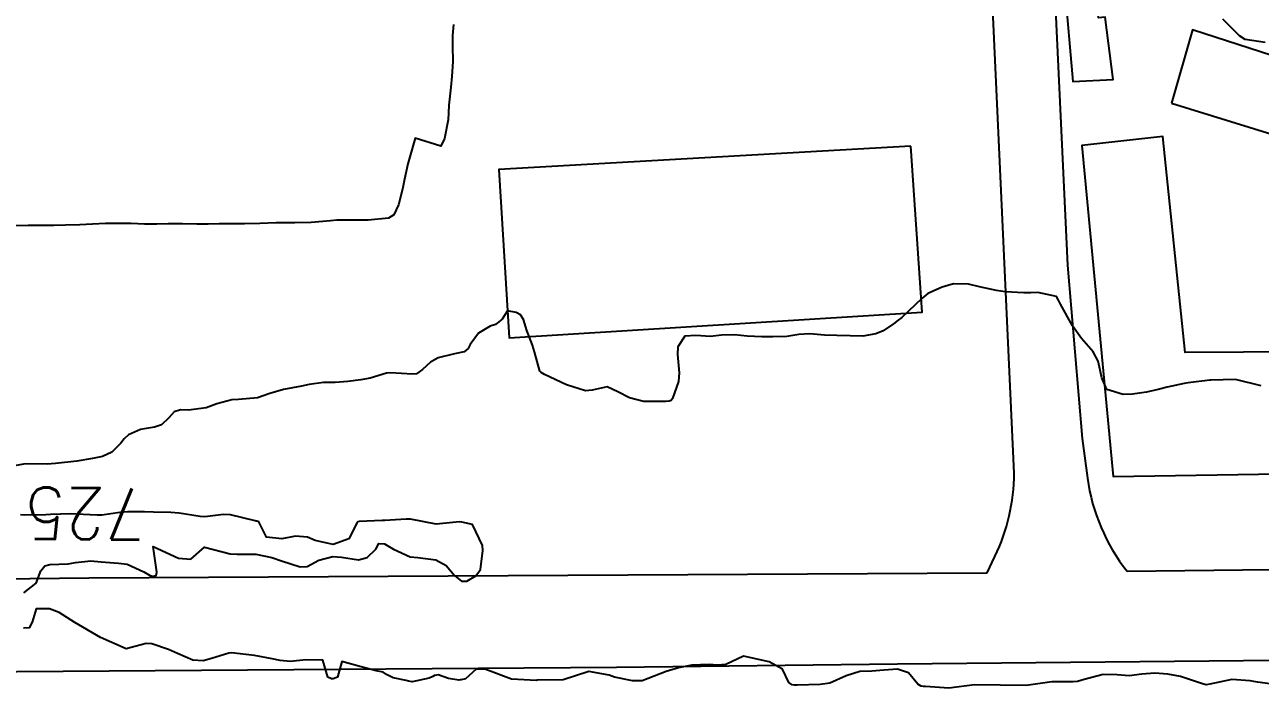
# Model space of a CAD drawing. Header units: metres. Extents: x 307586 to 320046, y 7427249 to 7434250.
# Drawn here: x 313869.3 to 313965.4, y 7432962.9 to 7433014.5 of the extents above; entities that cross this region are included whole.
import ezdxf
from ezdxf.enums import TextEntityAlignment as Align

# ---------------------------------------------------------------- set-up
doc = ezdxf.new("R2010")
doc.units = ezdxf.units.M
doc.header["$MEASUREMENT"] = 0
for name, color, linetype in [('Cotas', 45, 'Continuous'), ('Curvas de Nivel 1m', 11, 'Continuous'), ('Curvas de Nivel 5m', 15, 'Continuous'), ('Edificações', 30, 'Continuous'), ('Vias Primárias', 230, 'Continuous'), ('Vias Secundárias', 230, 'Continuous')]:
    doc.layers.add(name, color=color, linetype=linetype)
doc.styles.add('Style-STANDARD', font='STANDARD.shx')

msp = doc.modelspace()

# ---------------------------------------------------------------- linework, layer by layer
at = {"layer": 'Curvas de Nivel 1m', "flags": 128}
for points, elevation in [([(313902.666, 7433014.512), (313902.593, 7433013.648), (313902.6, 7433012.828), (313902.627, 7433011.647), (313902.56, 7433010.457), (313902.481, 7433009.649), (313902.325, 7433008.247), (313902.296, 7433007.651), (313902.265, 7433007.102), (313901.98, 7433005.656), (313901.687, 7433005.06), (313899.693, 7433005.68), (313899.121, 7433003.688), (313898.863, 7433002.483), (313898.721, 7433001.694), (313898.408, 7433000.476), (313898.045, 7432999.704), (313897.62, 7432999.463), (313896.048, 7432999.296), (313895.619, 7432999.299), (313894.065, 7432999.299), (313893.618, 7432999.286), (313893.102, 7432999.242), (313891.616, 7432999.116), (313890.33, 7432999.079), (313889.616, 7432999.087), (313888.888, 7432999.084), (313887.615, 7432999.045), (313886.438, 7432999.019), (313885.615, 7432999.018), (313884.466, 7432999.01), (313883.614, 7432998.986), (313882.718, 7432998.987), (313881.614, 7432999.022), (313880.504, 7432999.021), (313879.614, 7432998.984), (313878.663, 7432998.983), (313877.614, 7432999.028), (313876.542, 7432999.033), (313875.614, 7432999.03), (313874.598, 7432998.995), (313873.612, 7432998.939), (313872.504, 7432998.899), (313871.612, 7432998.883), (313870.756, 7432998.884), (313869.611, 7432998.87), (313868.416, 7432998.863)], 727), ([(313965.795, 7433013.104), (313964.233, 7433013.349), (313963.8, 7433013.631), (313962.507, 7433014.933)], 727), ([(313965.476, 7432986.419), (313963.483, 7432986.91), (313961.559, 7432986.862), (313961.482, 7432986.856), (313959.802, 7432986.632), (313959.477, 7432986.578), (313958.16, 7432986.293), (313957.47, 7432986.13), (313956.554, 7432985.912), (313955.464, 7432985.762), (313954.747, 7432985.734), (313953.469, 7432986.129), (313953.092, 7432987.036), (313952.793, 7432988.337), (313952.409, 7432989.046), (313951.518, 7432990.083), (313950.817, 7432991.067), (313949.866, 7432992.76), (313949.721, 7432993.078), (313949.556, 7432993.356), (313948.115, 7432993.658), (313947.558, 7432993.641), (313947.023, 7432993.65), (313945.559, 7432993.732), (313944.884, 7432993.812), (313943.563, 7432994.115), (313942.707, 7432994.305), (313941.564, 7432994.333), (313940.674, 7432994.077), (313939.557, 7432993.599), (313939.088, 7432993.207), (313937.538, 7432991.714), (313937.26, 7432991.508), (313936.892, 7432991.236), (313936.089, 7432990.68), (313935.521, 7432990.458), (313934.493, 7432990.285), (313933.518, 7432990.292), (313932.487, 7432990.316), (313931.519, 7432990.349), (313930.379, 7432990.453), (313929.519, 7432990.405), (313928.595, 7432990.256), (313927.516, 7432990.208), (313926.659, 7432990.215), (313925.517, 7432990.281), (313924.531, 7432990.366), (313923.517, 7432990.342), (313922.663, 7432990.255), (313921.516, 7432990.321), (313920.674, 7432990.27), (313920.122, 7432989.434), (313920.097, 7432988.834), (313920.213, 7432987.433), (313920.159, 7432986.746), (313919.705, 7432985.437), (313919.609, 7432985.281), (313919.451, 7432985.211), (313919.192, 7432985.185), (313917.45, 7432985.196), (313916.36, 7432985.481), (313915.46, 7432985.94), (313914.634, 7432986.33), (313913.461, 7432986.081), (313912.953, 7432986.025), (313911.467, 7432986.492), (313909.745, 7432987.291), (313909.481, 7432987.439), (313909.378, 7432987.562), (313908.978, 7432989.048), (313908.814, 7432989.57), (313908.373, 7432990.724), (313908.115, 7432991.581), (313907.88, 7432991.929), (313907.538, 7432992.123), (313906.886, 7432992.25), (313906.462, 7432991.601), (313905.936, 7432991.189), (313905.517, 7432991.047), (313904.627, 7432990.504), (313903.984, 7432989.625), (313903.808, 7432989.319), (313903.497, 7432989.041), (313902.749, 7432988.895), (313901.492, 7432988.576), (313900.897, 7432988.258), (313900.272, 7432987.672), (313899.806, 7432987.349), (313899.477, 7432987.312), (313897.767, 7432987.417), (313897.478, 7432987.383), (313896.187, 7432987.008), (313895.47, 7432986.872), (313894.468, 7432986.74), (313893.467, 7432986.666), (313892.571, 7432986.659), (313891.464, 7432986.514), (313890.867, 7432986.381), (313889.458, 7432986.137), (313888.387, 7432985.816), (313887.449, 7432985.474), (313885.952, 7432985.34), (313885.448, 7432985.324), (313884.287, 7432985.019), (313883.441, 7432984.711), (313882.07, 7432984.522), (313881.439, 7432984.542), (313880.952, 7432984.39), (313880.537, 7432983.909), (313879.97, 7432983.37), (313879.422, 7432983.207), (313878.333, 7432983.023), (313877.413, 7432982.605), (313877.069, 7432982.292), (313876.803, 7432981.956), (313876.099, 7432981.26), (313875.392, 7432980.916), (313874.621, 7432980.747), (313873.388, 7432980.539), (313871.743, 7432980.371), (313871.386, 7432980.332), (313871.082, 7432980.327), (313869.386, 7432980.352), (313867.827, 7432980.063)], 726)]:
    msp.add_lwpolyline(points, dxfattribs=dict(at, elevation=elevation))
at = {"layer": 'Curvas de Nivel 5m', "elevation": 725, "flags": 128}
for points in [[(313869.266, 7432970.3), (313870.231, 7432971.073), (313870.589, 7432972.027), (313870.904, 7432972.408), (313871.29, 7432972.522), (313872.717, 7432972.573), (313873.293, 7432972.66), (313874.482, 7432972.791), (313875.294, 7432972.723), (313876.622, 7432972.628), (313877.292, 7432972.54), (313878.608, 7432971.93), (313879.031, 7432971.674), (313879.28, 7432971.614), (313879.551, 7432971.646), (313879.619, 7432971.917), (313879.313, 7432973.92), (313881.3, 7432973.013), (313882.257, 7432972.927), (313883.313, 7432973.87), (313885.305, 7432973.341), (313885.845, 7432973.304), (313887.305, 7432973.327), (313888.553, 7432973.062), (313889.298, 7432972.802), (313890.754, 7432972.322), (313891.292, 7432972.365), (313892.215, 7432972.85), (313893.304, 7432973.145), (313893.97, 7432973.077), (313895.3, 7432972.879), (313895.975, 7432973.051), (313896.635, 7432973.717), (313896.884, 7432974.148), (313897.317, 7432974.109), (313897.583, 7432973.974), (313898.014, 7432973.699), (313899.304, 7432973.114), (313899.915, 7432973.065), (313901.305, 7432972.878), (313902.1, 7432972.447), (313902.783, 7432971.638), (313903.287, 7432971.206), (313903.701, 7432971.212), (313904.409, 7432971.619), (313904.788, 7432972.125), (313904.965, 7432973.613), (313904.939, 7432973.992), (313904.163, 7432975.622), (313903.336, 7432975.817), (313903.146, 7432975.823), (313901.333, 7432975.66), (313899.338, 7432976.031), (313898.986, 7432976.038), (313897.336, 7432975.935), (313897.124, 7432975.925), (313895.335, 7432975.849), (313895.24, 7432975.826), (313895.149, 7432975.732), (313894.55, 7432974.508), (313893.316, 7432974.08), (313891.922, 7432974.374), (313891.321, 7432974.636), (313890.401, 7432974.711), (313889.32, 7432974.511), (313888.131, 7432974.628), (313887.533, 7432975.827), (313887.387, 7432975.883), (313887.334, 7432975.887), (313887.262, 7432975.903), (313885.341, 7432976.373), (313884.792, 7432976.404), (313883.338, 7432976.219), (313882.978, 7432976.236), (313881.342, 7432976.502), (313880.701, 7432976.548), (313879.343, 7432976.584), (313878.661, 7432976.612), (313877.343, 7432976.612), (313876.742, 7432976.556), (313875.339, 7432976.356), (313874.969, 7432976.343), (313873.34, 7432976.436), (313872.887, 7432976.449), (313871.339, 7432976.407), (313870.976, 7432976.386), (313869.338, 7432976.361), (313869.001, 7432976.382)], [(313966.94, 7432963.128), (313965.198, 7432963.369), (313964.619, 7432963.476), (313963.2, 7432963.574), (313961.477, 7432963.217), (313961.195, 7432963.162), (313960.912, 7432963.227), (313959.201, 7432963.81), (313958.214, 7432963.986), (313957.204, 7432964.058), (313956.207, 7432963.995), (313955.201, 7432963.864), (313954.281, 7432963.941), (313953.202, 7432963.969), (313951.713, 7432963.567), (313951.196, 7432963.415), (313950.869, 7432963.391), (313949.196, 7432963.38), (313947.193, 7432963.11), (313945.193, 7432963.13), (313943.193, 7432963.15), (313941.19, 7432962.884), (313939.377, 7432963.012), (313939.191, 7432963.026), (313939.034, 7432963.045), (313938.768, 7432963.206), (313938.067, 7432964.083), (313937.204, 7432964.373), (313936.138, 7432964.306), (313935.203, 7432964.215), (313934.282, 7432964.179), (313933.199, 7432963.865), (313931.928, 7432963.289), (313931.192, 7432963.19), (313929.391, 7432963.118), (313929.191, 7432963.118), (313929.014, 7432963.145), (313928.742, 7432963.327), (313928.251, 7432964.382), (313927.209, 7432964.947), (313925.213, 7432965.37), (313923.853, 7432964.737), (313923.206, 7432964.687), (313922.554, 7432964.747), (313921.206, 7432964.684), (313920.16, 7432964.474), (313919.2, 7432964.183), (313917.339, 7432963.468), (313917.193, 7432963.455), (313916.599, 7432963.476), (313915.195, 7432963.745), (313914.789, 7432963.902), (313913.2, 7432964.19), (313911.193, 7432963.54), (313909.241, 7432963.511), (313909.192, 7432963.504), (313909.132, 7432963.501), (313907.193, 7432963.59), (313905.2, 7432964.343), (313904.451, 7432964.367), (313903.6, 7432963.626), (313903.278, 7432963.543), (313903.192, 7432963.53), (313903.079, 7432963.518), (313902.288, 7432963.644), (313901.473, 7432963.933), (313901.195, 7432963.872), (313901.062, 7432963.794), (313900.774, 7432963.664), (313899.473, 7432963.394), (313899.19, 7432963.434), (313898.987, 7432963.479), (313897.977, 7432963.698), (313897.456, 7432963.966), (313897.197, 7432964.142), (313896.675, 7432964.239), (313895.202, 7432964.637), (313893.991, 7432964.957), (313893.663, 7432963.745), (313893.325, 7432963.615), (313893.191, 7432963.623), (313892.907, 7432963.754), (313892.519, 7432965.073), (313891.206, 7432965.102), (313890.016, 7432964.98), (313889.205, 7432965.055), (313888.584, 7432965.187), (313887.209, 7432965.428), (313885.423, 7432965.636), (313885.211, 7432965.618), (313883.873, 7432965.197), (313883.205, 7432965.032), (313882.403, 7432965.08), (313881.21, 7432965.583), (313880.514, 7432965.907), (313879.219, 7432966.354), (313878.77, 7432966.377), (313877.213, 7432965.95), (313875.226, 7432966.834), (313873.243, 7432967.99), (313872.012, 7432968.77), (313871.253, 7432969.064), (313870.231, 7432969.053), (313869.917, 7432968.033), (313869.688, 7432967.583), (313869.236, 7432967.554)]]:
    msp.add_lwpolyline(points, dxfattribs=at)
at = {"layer": 'Edificações'}
for points in [[(313950.179, 7433017.534), (313950.822, 7433010.091), (313953.957, 7433010.224), (313953.357, 7433015.091), (313952.823, 7433015.024), (313952.49, 7433017.758)], [(313958.51, 7433008.391), (313993.303, 7432997.643), (313994.5, 7433002.978), (313960.141, 7433014.103)], [(313978.189, 7432979.756), (313977.68, 7432989.111), (313959.572, 7432989.009), (313957.83, 7433005.802), (313951.523, 7433005.09), (313953.968, 7432979.347)], [(313938.229, 7433005.043), (313906.191, 7433003.242), (313906.999, 7432990.144), (313939.129, 7432992.127)]]:
    msp.add_lwpolyline(points, close=True, dxfattribs=at)
at = {"layer": 'Vias Primárias'}
msp.add_lwpolyline([(313955.062, 7432971.982), (314013.431, 7432972.666, 0.007239), (314028.581, 7432973.064, 0.01259), (314044.903, 7432974.533), (314052.773, 7432975.973), (314061.996, 7432978.428), (314069.556, 7432981.094), (314077.522, 7432984.776), (314082.436, 7432987.583), (314091.614, 7432993.81), (314102.333, 7433002.382), (314111.961, 7433010.927), (314126.422, 7433024.73), (314150.091, 7433048.505), (314170.3, 7433068.269), (314179.103, 7433076.82)], format="xyb", dxfattribs=at)
msp.add_lwpolyline([(313955.062, 7432971.982), (314013.431, 7432972.666, 0.007239), (314028.581, 7432973.064, 0.01259), (314044.903, 7432974.533), (314052.773, 7432975.973), (314061.996, 7432978.428), (314069.556, 7432981.094), (314077.522, 7432984.776), (314082.436, 7432987.583), (314091.614, 7432993.81), (314102.333, 7433002.382), (314111.961, 7433010.927), (314126.422, 7433024.73), (314150.091, 7433048.505), (314170.3, 7433068.269), (314179.103, 7433076.82)], format="xyb", dxfattribs=at)
for points in [[(313854.359, 7432964.095), (313915.356, 7432964.538), (313937.208, 7432964.782), (313972.185, 7432965.126), (314018.041, 7432965.911), (314033.534, 7432966.362), (314041.153, 7432966.922), (314044.903, 7432967.364), (314051.053, 7432968.229), (314061.126, 7432970.525), (314072.259, 7432974.411), (314080.824, 7432978.37), (314086.248, 7432981.468), (314095.89, 7432988.011), (314106.974, 7432996.874), (314116.837, 7433005.628), (314131.46, 7433019.585), (314155.16, 7433043.391), (314175.325, 7433063.113), (314186.01, 7433073.491)], [(313854.359, 7432964.095), (313915.356, 7432964.538), (313937.208, 7432964.782), (313972.185, 7432965.126), (314018.041, 7432965.911), (314033.534, 7432966.362), (314041.153, 7432966.922), (314044.903, 7432967.364), (314051.053, 7432968.229), (314061.126, 7432970.525), (314072.259, 7432974.411), (314080.824, 7432978.37), (314086.248, 7432981.468), (314095.89, 7432988.011), (314106.974, 7432996.874), (314116.837, 7433005.628), (314131.46, 7433019.585), (314155.16, 7433043.391), (314175.325, 7433063.113), (314186.01, 7433073.491)], [(313839.964, 7432971.074), (313874.32, 7432971.471), (313944.163, 7432971.859)], [(313839.964, 7432971.074), (313874.32, 7432971.471), (313944.163, 7432971.859)]]:
    msp.add_lwpolyline(points, dxfattribs=at)
at = {"layer": 'Vias Secundárias'}
msp.add_lwpolyline([(313944.163, 7432971.859), (313944.778, 7432973.136, 0.111874), (313946.266, 7432979.61), (313943.819, 7433033.153), (313942.274, 7433068.693), (313946.485, 7433068.833), (313949.293, 7433019.54), (313950.425, 7432995.79), (313951.548, 7432982.322), (313951.971, 7432979.22, 0.134789), (313955.062, 7432971.982, -4.656875)], format="xyb", dxfattribs=at)
msp.add_lwpolyline([(313944.163, 7432971.859), (313944.778, 7432973.136, 0.111874), (313946.266, 7432979.61), (313943.819, 7433033.153), (313942.274, 7433068.693), (313946.485, 7433068.833), (313949.293, 7433019.54), (313950.425, 7432995.79), (313951.548, 7432982.322), (313951.971, 7432979.22, 0.134789), (313955.062, 7432971.982, -4.656875)], format="xyb", dxfattribs=at)

# ---------------------------------------------------------------- texts
at = {"layer": 'Cotas', "style": 'Style-STANDARD'}
msp.add_text('725', height=4, rotation=179.42152, dxfattribs=at).set_placement((313874.047, 7432976.471, 725), align=Align.MIDDLE_CENTER)

doc.saveas('drawing.dxf')
